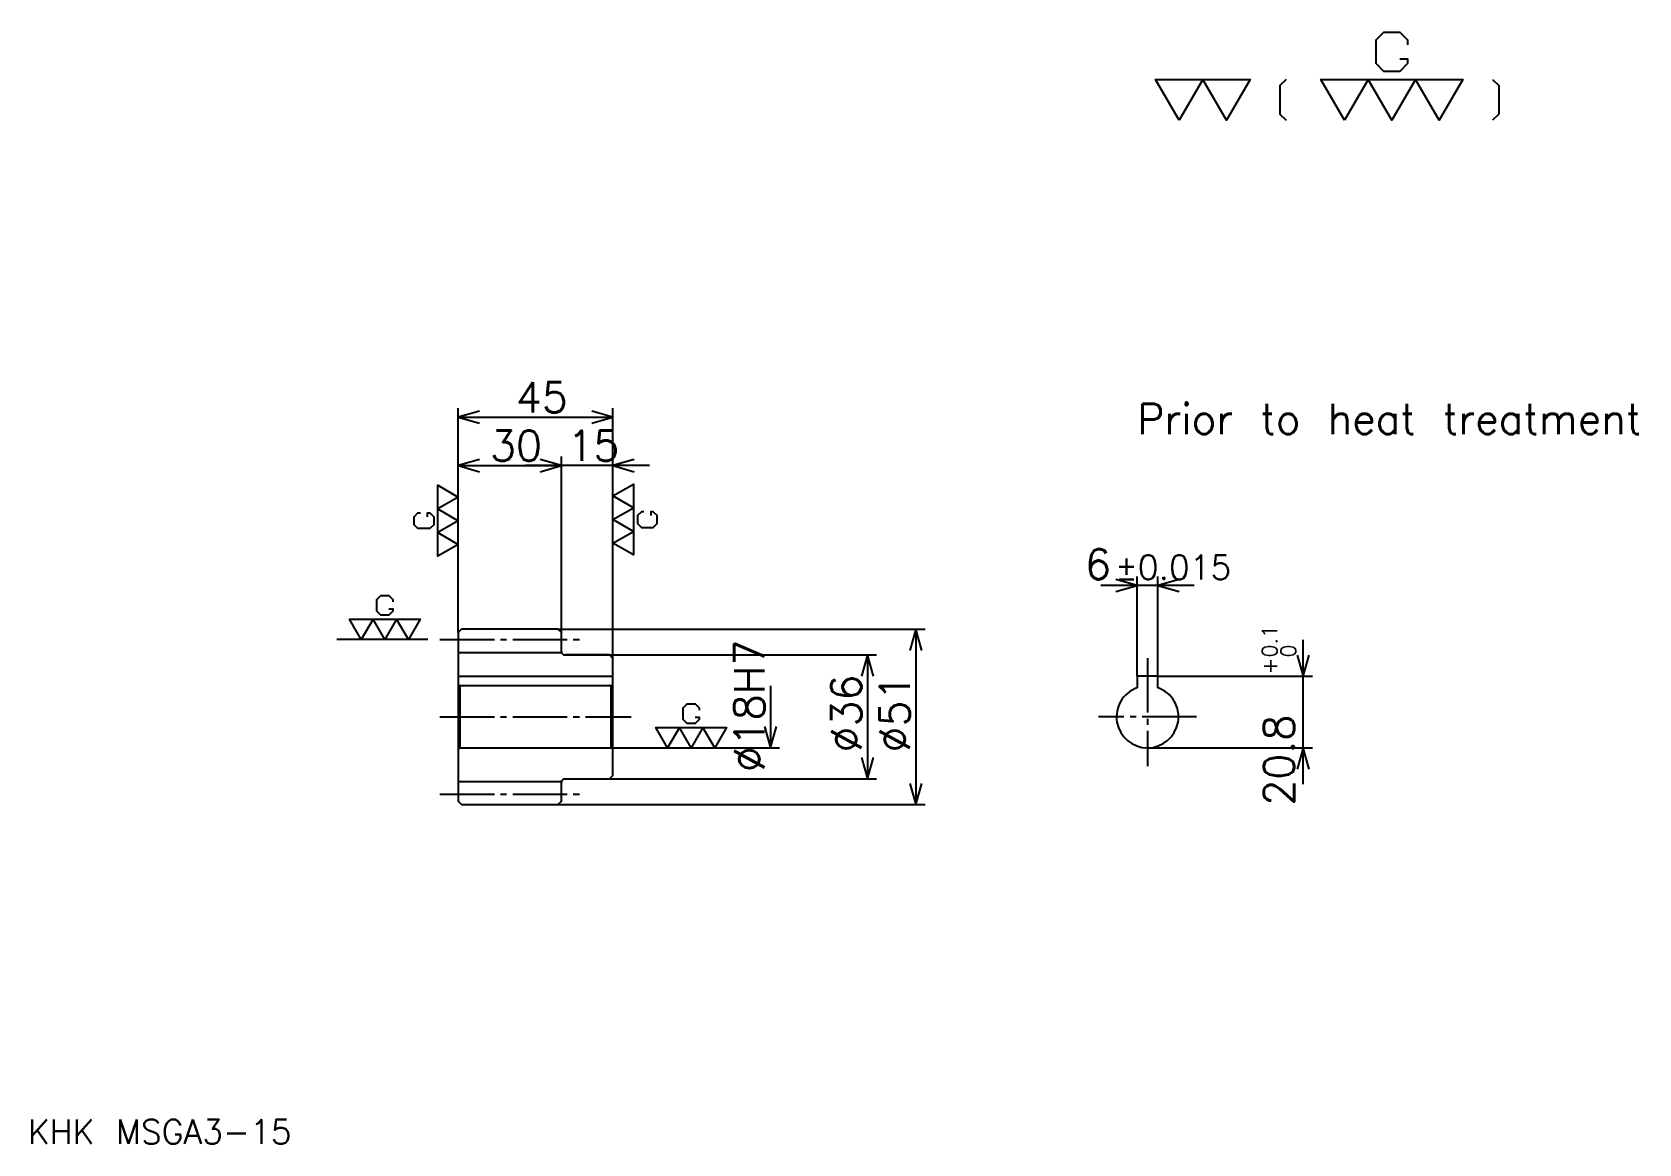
# Model space of a CAD drawing. Extents: x 19 to 486, y 19 to 343.
import ezdxf

# ---------------------------------------------------------------- set-up
doc = ezdxf.new("R2010")
doc.units = 0
doc.linetypes.add('DASHDOT', pattern=[21.130436, 15.847826, -1.76087, 1.76087, -1.76087])
doc.layers.get('0').update_dxf_attribs({"linetype": 'CONTINUOUS'})
doc.layers.add('DASHDOT', color=6, linetype='DASHDOT')
doc.styles.add('KANJI', font='TXT', dxfattribs={"bigfont": 'BIGFONT'})

msp = doc.modelspace()

# ---------------------------------------------------------------- linework, layer by layer
at = {"color": 5}
for p, q in [((142.630432, 169.010864), (142.630432, 233.282593)), ((142.630432, 230.641296), (187.630432, 230.641296)), ((187.630432, 169.010864), (187.630432, 233.282593)), ((142.630432, 216.554352), (172.630432, 216.554352)), ((198.195648, 216.554352), (162.065216, 216.554352)), ((172.630432, 169.010864), (172.630432, 219.195648)), ((339.978271, 155.310867), (339.978271, 184.365204)), ((345.978271, 155.310867), (345.978271, 184.365204)), ((356.543457, 181.723907), (329.413025, 181.723907)), ((142.630432, 168.010864), (142.630432, 169.010864)), ((171.630432, 169.010864), (187.630432, 169.010864)), ((172.630432, 168.010864), (172.630432, 169.010864)), ((187.630432, 169.010864), (278.315247, 169.010864)), ((187.630432, 160.510864), (187.630432, 169.010864)), ((275.67392, 169.010864), (275.67392, 118.010864)), ((388.239136, 123.945648), (388.239136, 165.876083)), ((173.630432, 161.510864), (187.630432, 161.510864)), ((187.630432, 161.510864), (264.228271, 161.510864)), ((261.586945, 161.510864), (261.586945, 125.510864)), ((345.978271, 155.310867), (390.880432, 155.310867)), ((233.41304, 152.510864), (233.41304, 134.510864)), ((187.630432, 134.510864), (236.054352, 134.510864)), ((342.978271, 134.510864), (390.880432, 134.510864)), ((173.630432, 125.510864), (187.630432, 125.510864)), ((187.630432, 125.510864), (264.228271, 125.510864)), ((171.630432, 118.010864), (187.630432, 118.010864)), ((187.630432, 118.010864), (278.315247, 118.010864))]:
    msp.add_line(p, q, dxfattribs=at)
at = {"color": 7}
msp.add_line((133.82608, 166.010864), (107.41304, 166.010864), dxfattribs=at)
at = {"color": 4}
for p, q in [((142.630432, 162.260864), (172.630432, 162.260864)), ((142.630432, 155.310867), (187.630432, 155.310867)), ((143.130432, 152.510864), (143.130432, 134.510864)), ((187.130432, 152.510864), (187.630432, 153.010864)), ((187.130432, 134.510864), (187.630432, 134.010864)), ((142.630432, 124.760864), (172.630432, 124.760864))]:
    msp.add_line(p, q, dxfattribs=at)
at = {"color": 7}
for points in [[(416.269592, 334.811737), (418.558716, 334.811737), (418.558716, 333.438263), (416.269592, 331.149109), (411.691315, 331.149109), (409.402191, 333.438263), (409.402191, 340.305634), (411.691315, 342.594788), (416.269592, 342.594788), (418.558716, 340.305634), (418.558716, 338.932159)], [(352.17392, 316.956512), (345.306519, 328.859985), (372.776093, 328.859985), (365.908691, 316.956512), (359.041321, 328.859985), (352.17392, 316.956512)], [(383.306091, 328.859985), (381.474792, 327.028687), (381.474792, 318.787811), (383.306091, 316.956512)], [(400.245667, 316.956512), (393.378265, 328.859985), (434.582611, 328.859985), (427.71521, 316.956512), (420.847839, 328.859985), (413.980438, 316.956512), (407.113037, 328.859985), (400.245667, 316.956512)], [(443.281311, 328.859985), (445.11261, 327.028687), (445.11261, 318.787811), (443.281311, 316.956512)], [(142.630432, 193.66304), (136.678696, 190.22934), (136.678696, 210.831512), (142.630432, 207.397827), (136.678696, 203.964127), (142.630432, 200.530426), (136.678696, 197.096741), (142.630432, 193.66304)], [(187.630432, 207.75), (193.582169, 211.183685), (193.582169, 190.581512), (187.630432, 194.015213), (193.582169, 197.448914), (187.630432, 200.882599), (193.582169, 204.316299), (187.630432, 207.75)], [(133.70282, 201.674988), (133.70282, 202.81955), (134.389557, 202.81955), (135.534134, 201.674988), (135.534134, 199.385864), (134.389557, 198.241302), (130.955872, 198.241302), (129.811295, 199.385864), (129.811295, 201.674988), (130.955872, 202.81955), (131.642609, 202.81955)], [(196.558044, 203.171722), (195.871307, 203.171722), (194.726746, 202.027161), (194.726746, 199.738037), (195.871307, 198.593475), (199.304993, 198.593475), (200.449554, 199.738037), (200.449554, 202.027161), (199.304993, 203.171722), (198.618256, 203.171722), (198.618256, 202.027161)], [(122.468475, 174.938477), (123.613037, 174.938477), (123.613037, 174.25174), (122.468475, 173.107162), (120.179344, 173.107162), (119.034775, 174.25174), (119.034775, 177.685425), (120.179344, 178.829987), (122.468475, 178.829987), (123.613037, 177.685425), (123.613037, 176.998688)], [(114.45652, 166.010864), (111.022827, 171.962601), (131.625, 171.962601), (128.191299, 166.010864), (124.757607, 171.962601), (121.323914, 166.010864), (117.890213, 171.962601), (114.45652, 166.010864)], [(211.490219, 143.438477), (212.634781, 143.438477), (212.634781, 142.75174), (211.490219, 141.607162), (209.20108, 141.607162), (208.056519, 142.75174), (208.056519, 146.185425), (209.20108, 147.330002), (211.490219, 147.330002), (212.634781, 146.185425), (212.634781, 145.498688)], [(203.478256, 134.510864), (200.044556, 140.462601), (220.646729, 140.462601), (217.213043, 134.510864), (213.779343, 140.462601), (210.345642, 134.510864), (206.911957, 140.462601), (203.478256, 134.510864)]]:
    msp.add_lwpolyline(points, dxfattribs=at)
at = {"color": 5}
for points in [[(148.793472, 232.402161), (142.630432, 230.641296), (148.793472, 228.880432)], [(181.467392, 228.880432), (187.630432, 230.641296), (181.467392, 232.402161)], [(148.793472, 218.315216), (142.630432, 216.554352), (148.793472, 214.793472)], [(166.467392, 214.793472), (172.630432, 216.554352), (166.467392, 218.315216)], [(166.467392, 214.793472), (172.630432, 216.554352), (166.467392, 218.315216)], [(193.793472, 218.315216), (187.630432, 216.554352), (193.793472, 214.793472)], [(333.815216, 179.963043), (339.978271, 181.723907), (333.815216, 183.484772)], [(352.141296, 183.484772), (345.978271, 181.723907), (352.141296, 179.963043)], [(277.434784, 162.847824), (275.67392, 169.010864), (273.913055, 162.847824)], [(263.347839, 155.347824), (261.586945, 161.510864), (259.82608, 155.347824)], [(386.478271, 161.473907), (388.239136, 155.310867), (390, 161.473907)], [(231.652161, 140.673904), (233.41304, 134.510864), (235.17392, 140.673904)], [(259.82608, 131.673904), (261.586945, 125.510864), (263.347839, 131.673904)], [(390, 128.347824), (388.239136, 134.510864), (386.478271, 128.347824)], [(273.913055, 124.173904), (275.67392, 118.010864), (277.434784, 124.173904)]]:
    msp.add_lwpolyline(points, dxfattribs=at)
at = {"color": 4}
for points in [[(172.630432, 162.510864), (172.630432, 168.010864), (171.630432, 169.010864), (143.630432, 169.010864), (142.630432, 168.010864), (142.630432, 134.010864)], [(173.630432, 125.510864), (186.630432, 125.510864), (187.630432, 126.510864), (187.630432, 160.510864), (186.630432, 161.510864), (173.630432, 161.510864)], [(345.978271, 151.99614), (345.978271, 155.310867), (339.978271, 155.310867), (339.978271, 151.99614)], [(142.630432, 134.010864), (143.130432, 134.510864), (187.130432, 134.510864), (187.130432, 152.510864), (143.130432, 152.510864), (142.630432, 153.010864)], [(142.630432, 134.010864), (142.630432, 119.010864), (143.630432, 118.010864), (171.630432, 118.010864), (172.630432, 119.010864), (172.630432, 124.510864)]]:
    msp.add_lwpolyline(points, dxfattribs=at)
for centre, radius, start, end in [((173.630432, 162.510864), 1, 180, 270), ((342.978271, 143.510864), 9, 109.47122094, 70.52877906), ((173.630432, 124.510864), 1, 90, 180)]:
    msp.add_arc(centre, radius, start, end, dxfattribs=at)
at = {"layer": 'DASHDOT', "color": 7}
for p, q in [((137.347824, 166.010864), (177.91304, 166.010864)), ((342.978271, 160.593475), (342.978271, 129.228256)), ((137.347824, 143.510864), (192.91304, 143.510864)), ((357.260864, 143.510864), (328.695648, 143.510864)), ((137.347824, 121.010864), (177.91304, 121.010864))]:
    msp.add_line(p, q, dxfattribs=at)

# ---------------------------------------------------------------- texts
at = {"color": 7, "style": 'KANJI'}
for s, height, p in [('45', 8.804348, (159.407608, 232.049988)), ('Prior to heat treatment', 8.804348, (339.978271, 225.745636)), ('30', 8.804348, (151.907608, 217.963043)), ('15', 8.804348, (174.407608, 217.963043)), ('6', 8.804348, (324.804321, 183.484772)), ('%%p0.015', 7.043478, (333.519562, 183.484772)), ('KHK MSGA3-15', 7.043478, (17.608696, 19.369566))]:
    msp.add_text(s, height=height, dxfattribs=at).set_placement(p)
for s, height, p in [('0.1', 4.402174, (380.667389, 160.765656)), ('%%c18H7', 8.804348, (231.652161, 127.442932)), ('0', 4.402174, (386.126099, 160.765656)), ('+', 4.402174, (380.667389, 155.83522)), ('%%c36', 8.804348, (259.82608, 133.165756)), ('%%c51', 8.804348, (273.913055, 133.165756)), ('20.8', 8.804348, (385.597809, 117.726517))]:
    msp.add_text(s, height=height, rotation=90, dxfattribs=at).set_placement(p)

doc.saveas('drawing.dxf')
